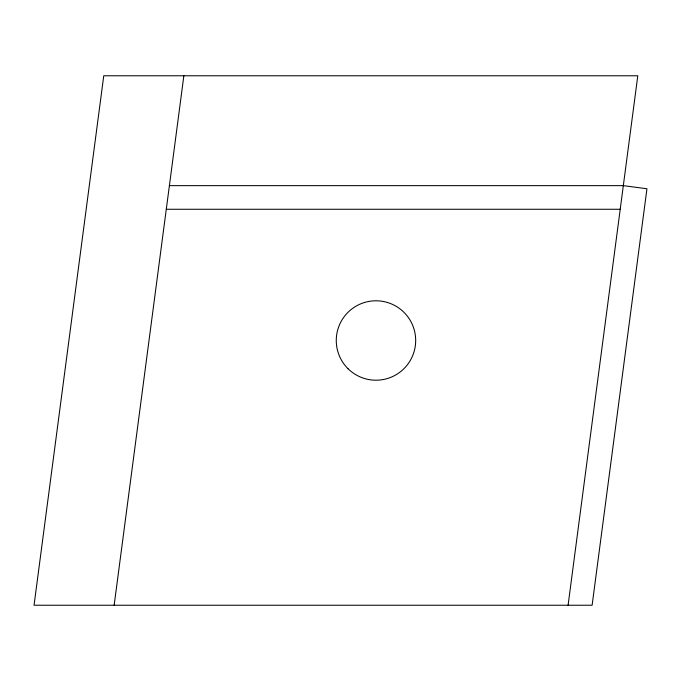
<?xml version="1.0" encoding="UTF-8"?>
<svg xmlns="http://www.w3.org/2000/svg" width="681" height="681" viewBox="0 0 681 681"><rect width="100%" height="100%" fill="white"/><g stroke="black" fill="none" stroke-linecap="round" stroke-linejoin="round"><path stroke-width="1.02" d="M114.153 605.23L183.861 75.77M568.09 605.23L637.791 75.77L103.759 75.77L34.05 605.23L592.121 605.23L646.95 188.756L623.328 185.641L169.399 185.641M166.283 209.263L620.221 209.263M348.051 368.736A39.711 39.711 0 0 0 414.388 350.562A39.711 39.711 0 0 0 365.484 302.202A39.711 39.711 0 0 0 348.051 368.736"/></g></svg>
